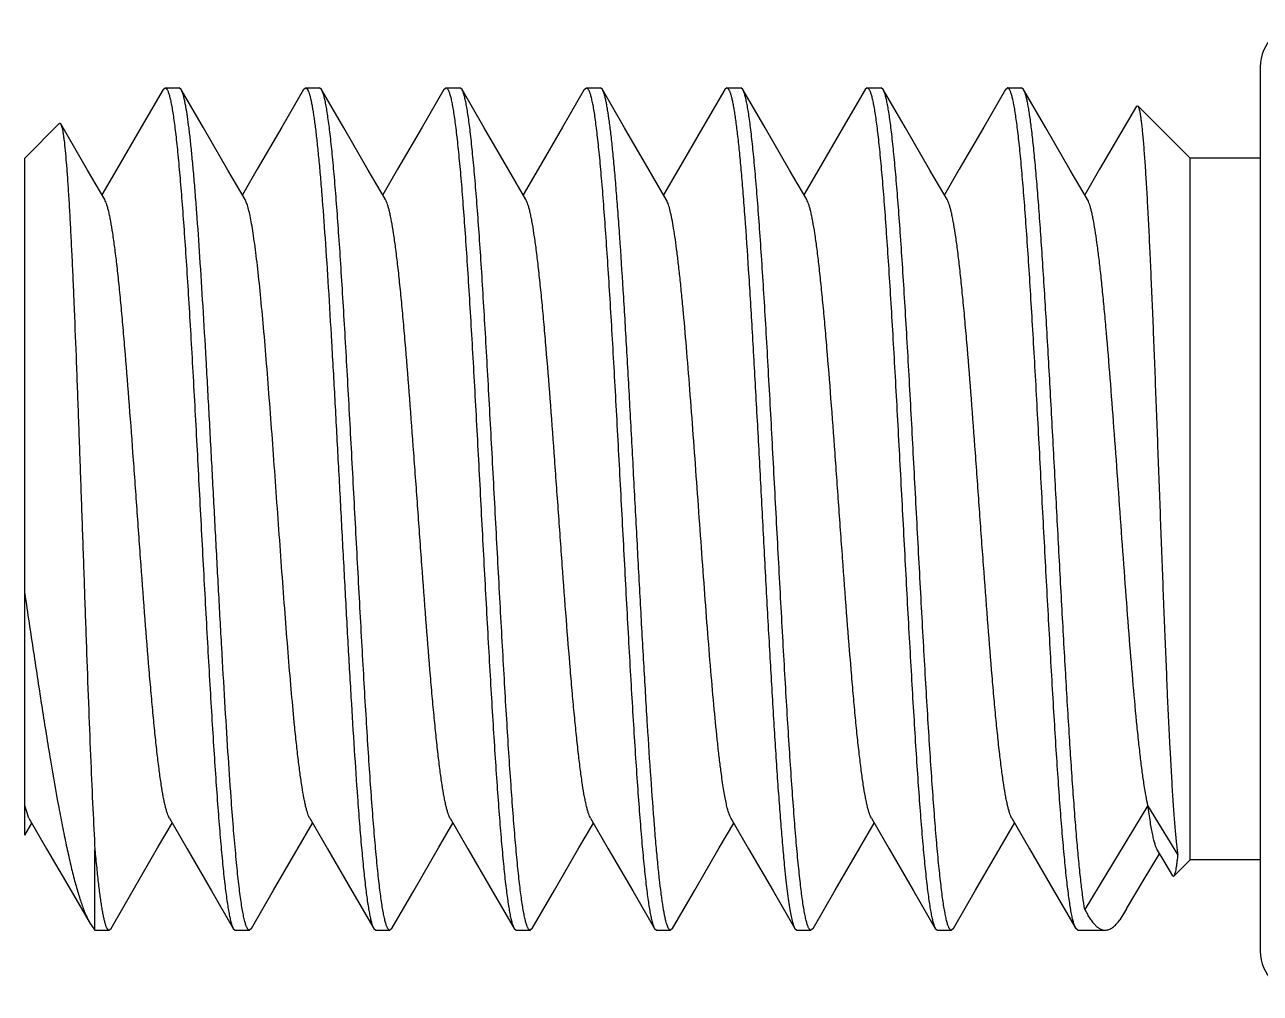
# Model space of a CAD drawing. Header units: millimetres. Extents: x 1409 to 26878, y 589 to 5187.
# Drawn here: x 1727.15 to 1735.95, y 1272.6 to 1279.5 of the extents above; entities that cross this region are included whole.
import ezdxf

# ---------------------------------------------------------------- set-up
doc = ezdxf.new("R2010")
doc.units = ezdxf.units.MM
doc.layers.add('02___PRT_ALL_AXES', color=7, linetype='Continuous')

msp = doc.modelspace()

# ---------------------------------------------------------------- linework, layer by layer
at = {"color": 7, "linetype": 'Continuous'}
for p, q in [((1735.9459, 1279.1998), (1735.9459, 1272.8998)), ((1728.1313, 1279.0372), (1728.1459, 1279.0498)), ((1728.1459, 1279.0498), (1728.2459, 1279.0498)), ((1728.2605, 1279.0372), (1728.2459, 1279.0498)), ((1729.1313, 1279.0372), (1729.1459, 1279.0498)), ((1729.1459, 1279.0498), (1729.2459, 1279.0498)), ((1729.2605, 1279.0372), (1729.2459, 1279.0498)), ((1730.1313, 1279.0372), (1730.1459, 1279.0498)), ((1730.1459, 1279.0498), (1730.2459, 1279.0498)), ((1730.2605, 1279.0372), (1730.2459, 1279.0498)), ((1731.1313, 1279.0372), (1731.1459, 1279.0498)), ((1731.1459, 1279.0498), (1731.2459, 1279.0498)), ((1731.2605, 1279.0372), (1731.2459, 1279.0498)), ((1732.1459, 1279.0498), (1732.1313, 1279.0372)), ((1732.1459, 1279.0498), (1732.2459, 1279.0498)), ((1732.2605, 1279.0372), (1732.2459, 1279.0498)), ((1733.1459, 1279.0498), (1733.1313, 1279.0372)), ((1733.1459, 1279.0498), (1733.2459, 1279.0498)), ((1733.2605, 1279.0372), (1733.2459, 1279.0498)), ((1734.1313, 1279.0372), (1734.1459, 1279.0498)), ((1734.1459, 1279.0498), (1734.2459, 1279.0498)), ((1734.2605, 1279.0372), (1734.2459, 1279.0498)), ((1735.0631, 1278.9196), (1735.0727, 1278.923)), ((1735.0727, 1278.923), (1735.4459, 1278.5498)), ((1727.1459, 1278.5498), (1727.3923, 1278.7962)), ((1727.1459, 1273.7264), (1727.1459, 1278.5497)), ((1735.4459, 1273.5498), (1735.4459, 1278.5498)), ((1727.1762, 1273.8462), (1727.1459, 1273.9379)), ((1735.1459, 1273.9379), (1734.6959, 1273.1966)), ((1735.358, 1273.5886), (1735.1459, 1273.9379)), ((1727.1459, 1273.7264), (1727.1959, 1273.8123)), ((1727.6459, 1273.0498), (1727.6459, 1273.6228)), ((1735.3287, 1273.4326), (1735.4459, 1273.5498)), ((1735.3287, 1273.4326), (1735.3197, 1273.4358)), ((1734.994, 1273.2022), (1734.9459, 1273.1241)), ((1727.611, 1273.0974), (1727.6459, 1273.0498)), ((1727.7459, 1273.0498), (1727.7605, 1273.0624)), ((1728.6313, 1273.0624), (1728.6459, 1273.0498)), ((1728.6459, 1273.0498), (1728.7459, 1273.0498)), ((1728.7605, 1273.0624), (1728.7459, 1273.0498)), ((1729.6313, 1273.0624), (1729.6459, 1273.0498)), ((1729.6459, 1273.0498), (1729.7459, 1273.0498)), ((1729.7605, 1273.0624), (1729.7459, 1273.0498)), ((1730.6313, 1273.0624), (1730.6459, 1273.0498)), ((1730.6459, 1273.0498), (1730.7459, 1273.0498)), ((1730.7605, 1273.0624), (1730.7459, 1273.0498)), ((1731.6313, 1273.0624), (1731.6459, 1273.0498)), ((1731.6459, 1273.0498), (1731.7459, 1273.0498)), ((1731.7605, 1273.0624), (1731.7459, 1273.0498)), ((1732.6313, 1273.0624), (1732.6459, 1273.0498)), ((1732.6459, 1273.0498), (1732.7459, 1273.0498)), ((1732.7605, 1273.0624), (1732.7459, 1273.0498)), ((1733.6313, 1273.0624), (1733.6459, 1273.0498)), ((1733.6459, 1273.0498), (1733.7459, 1273.0498)), ((1733.7605, 1273.0624), (1733.7459, 1273.0498)), ((1734.6459, 1273.0498), (1734.6313, 1273.0624))]:
    msp.add_line(p, q, dxfattribs=at)
for points in [[(1728.1313, 1279.0372), (1727.9761, 1278.7696), (1727.8019, 1278.4696), (1727.6959, 1278.2873)], [(1728.7156, 1278.2535), (1728.5928, 1278.4646), (1728.4186, 1278.7646), (1728.2605, 1279.0372)], [(1729.1313, 1279.0372), (1728.9761, 1278.7696), (1728.8019, 1278.4696), (1728.6959, 1278.2873)], [(1729.7156, 1278.2535), (1729.5928, 1278.4646), (1729.4186, 1278.7646), (1729.2605, 1279.0372)], [(1730.1313, 1279.0372), (1729.9761, 1278.7696), (1729.8019, 1278.4696), (1729.6959, 1278.2873)], [(1730.7156, 1278.2535), (1730.5928, 1278.4646), (1730.4186, 1278.7646), (1730.2605, 1279.0372)], [(1731.1313, 1279.0372), (1730.9761, 1278.7696), (1730.8019, 1278.4696), (1730.6959, 1278.2873)], [(1731.7156, 1278.2535), (1731.5928, 1278.4646), (1731.4186, 1278.7646), (1731.2605, 1279.0372)], [(1732.1313, 1279.0372), (1731.9761, 1278.7696), (1731.8019, 1278.4696), (1731.6959, 1278.2873)], [(1732.7156, 1278.2535), (1732.5928, 1278.4646), (1732.4186, 1278.7646), (1732.2605, 1279.0372)], [(1733.1313, 1279.0372), (1732.9761, 1278.7696), (1732.8019, 1278.4696), (1732.6959, 1278.2873)], [(1733.7156, 1278.2535), (1733.5928, 1278.4646), (1733.4186, 1278.7646), (1733.2605, 1279.0372)], [(1734.1313, 1279.0372), (1733.9761, 1278.7696), (1733.8019, 1278.4696), (1733.6959, 1278.2873)], [(1734.7156, 1278.2535), (1734.5928, 1278.4646), (1734.4186, 1278.7646), (1734.2605, 1279.0372)], [(1735.0631, 1278.9196), (1734.9761, 1278.7696), (1734.8019, 1278.4696), (1734.6959, 1278.2873)], [(1727.7156, 1278.2535), (1727.5928, 1278.4646), (1727.4024, 1278.7926)], [(1727.1762, 1273.8462), (1727.3019, 1273.63), (1727.4761, 1273.33), (1727.611, 1273.0974)], [(1727.7605, 1273.0624), (1727.9186, 1273.335), (1728.0928, 1273.6351), (1728.1959, 1273.8123)], [(1728.1762, 1273.8462), (1728.3019, 1273.63), (1728.4761, 1273.33), (1728.6313, 1273.0624)], [(1728.7605, 1273.0624), (1728.9186, 1273.335), (1729.0928, 1273.6351), (1729.1959, 1273.8123)], [(1729.1762, 1273.8462), (1729.3019, 1273.63), (1729.4761, 1273.33), (1729.6313, 1273.0624)], [(1729.7605, 1273.0624), (1729.9186, 1273.335), (1730.0928, 1273.6351), (1730.1959, 1273.8123)], [(1730.1762, 1273.8462), (1730.3019, 1273.63), (1730.4761, 1273.33), (1730.6313, 1273.0624)], [(1730.7605, 1273.0624), (1730.9186, 1273.335), (1731.0928, 1273.6351), (1731.1959, 1273.8123)], [(1731.1762, 1273.8462), (1731.3019, 1273.63), (1731.4761, 1273.33), (1731.6313, 1273.0624)], [(1731.7605, 1273.0624), (1731.9186, 1273.335), (1732.0928, 1273.6351), (1732.1959, 1273.8123)], [(1732.1762, 1273.8462), (1732.3019, 1273.63), (1732.4761, 1273.33), (1732.6313, 1273.0624)], [(1732.7605, 1273.0624), (1732.9186, 1273.335), (1733.0928, 1273.6351), (1733.1959, 1273.8123)], [(1733.1762, 1273.8462), (1733.3019, 1273.63), (1733.4761, 1273.33), (1733.6313, 1273.0624)], [(1733.7605, 1273.0624), (1733.9186, 1273.335), (1734.0928, 1273.6351), (1734.1959, 1273.8123)], [(1734.1762, 1273.8462), (1734.3019, 1273.63), (1734.4761, 1273.33), (1734.6313, 1273.0624)], [(1734.994, 1273.2022), (1735.1198, 1273.4118), (1735.2288, 1273.5925)], [(1735.2124, 1273.6206), (1735.2654, 1273.5294), (1735.3197, 1273.4358)]]:
    msp.add_lwpolyline(points, dxfattribs=at)
for centre, start, end in [((1736.2459, 1279.1998), 90, 180), ((1736.2459, 1272.8998), 180, 270)]:
    msp.add_arc(centre, 0.3, start, end, dxfattribs=at)
for points, knots in [([(1728.1459, 1279.0498), (1728.1472, 1279.0498), (1728.15, 1279.0491), (1728.1539, 1279.0463), (1728.1577, 1279.0419), (1728.1614, 1279.0358), (1728.1652, 1279.0281), (1728.1689, 1279.0187), (1728.1727, 1279.0077), (1728.178, 1278.9897), (1728.1845, 1278.963), (1728.192, 1278.9259), (1728.1995, 1278.8824), (1728.207, 1278.8324), (1728.2145, 1278.7761), (1728.2221, 1278.7136), (1728.2296, 1278.645), (1728.2401, 1278.5421), (1728.253, 1278.3995), (1728.268, 1278.2127), (1728.283, 1278.0063), (1728.2981, 1277.7821), (1728.3132, 1277.5422), (1728.3283, 1277.2887), (1728.3433, 1277.024), (1728.3637, 1276.6556), (1728.3887, 1276.1856), (1728.4185, 1275.6222), (1728.4437, 1275.1588), (1728.4641, 1274.801), (1728.4792, 1274.5481), (1728.4943, 1274.3087), (1728.5093, 1274.0852), (1728.5244, 1273.8795), (1728.5394, 1273.6934), (1728.5544, 1273.5288), (1728.5673, 1273.4057), (1728.5778, 1273.319), (1728.5854, 1273.2632), (1728.5929, 1273.2137), (1728.6004, 1273.1706), (1728.6078, 1273.1341), (1728.6153, 1273.1041), (1728.6218, 1273.0834), (1728.6272, 1273.0702), (1728.6299, 1273.0648), (1728.6313, 1273.0624)], [0, 0, 0, 0, 0.000645, 0.001404, 0.002351, 0.003524, 0.004942, 0.006617, 0.008553, 0.010755, 0.015963, 0.022244, 0.029591, 0.037991, 0.047433, 0.057897, 0.069357, 0.081791, 0.109473, 0.140693, 0.175175, 0.212608, 0.252656, 0.294956, 0.339126, 0.384767, 0.478801, 0.573661, 0.66592, 0.710026, 0.752247, 0.792201, 0.829527, 0.863891, 0.894981, 0.922522, 0.946268, 0.956654, 0.966017, 0.974338, 0.981603, 0.987803, 0.992929, 0.996986, 0.99862, 1, 1, 1, 1]), ([(1728.6159, 1273.9962), (1728.608, 1274.1042), (1728.5926, 1274.3315), (1728.5707, 1274.6871), (1728.5487, 1275.0691), (1728.5267, 1275.4702), (1728.5047, 1275.8826), (1728.4828, 1276.2982), (1728.4608, 1276.709), (1728.4388, 1277.107), (1728.4168, 1277.4844), (1728.3949, 1277.834), (1728.3761, 1278.1046), (1728.3609, 1278.3021), (1728.3498, 1278.4343), (1728.3388, 1278.5549), (1728.3278, 1278.6633), (1728.3168, 1278.759), (1728.3059, 1278.8415), (1728.2964, 1278.9018), (1728.2886, 1278.9431), (1728.2831, 1278.9689), (1728.2776, 1278.9911), (1728.2721, 1279.0098), (1728.2667, 1279.0249), (1728.2626, 1279.0336), (1728.2605, 1279.0372)], [0, 0, 0, 0, 0.064249, 0.135152, 0.211304, 0.291252, 0.373439, 0.456272, 0.538145, 0.61747, 0.692711, 0.762409, 0.825216, 0.853653, 0.879923, 0.903904, 0.925482, 0.944553, 0.961035, 0.974852, 0.980746, 0.985957, 0.990484, 0.994327, 0.997493, 1, 1, 1, 1]), ([(1729.1459, 1279.0498), (1729.1469, 1279.0498), (1729.1489, 1279.0494), (1729.1519, 1279.0478), (1729.1548, 1279.0453), (1729.1577, 1279.0417), (1729.1606, 1279.0372), (1729.1647, 1279.0294), (1729.1696, 1279.0171), (1729.1753, 1278.9993), (1729.181, 1278.9777), (1729.1868, 1278.9522), (1729.1925, 1278.9228), (1729.1982, 1278.8897), (1729.204, 1278.8529), (1729.2097, 1278.8123), (1729.2177, 1278.751), (1729.2276, 1278.6656), (1729.239, 1278.5529), (1729.2505, 1278.4269), (1729.2665, 1278.2346), (1729.286, 1277.9667), (1729.3088, 1277.6163), (1729.3316, 1277.2329), (1729.3545, 1276.8246), (1729.3773, 1276.4), (1729.4002, 1275.9679), (1729.4231, 1275.5376), (1729.446, 1275.1181), (1729.4688, 1274.7182), (1729.4916, 1274.3464), (1729.5077, 1274.1089), (1729.5159, 1273.9962)], [0, 0, 0, 0, 0.000577, 0.001217, 0.001966, 0.002855, 0.0039, 0.005112, 0.008061, 0.011734, 0.016143, 0.021292, 0.027178, 0.033797, 0.041145, 0.049215, 0.057996, 0.077648, 0.100008, 0.124961, 0.152377, 0.214025, 0.283666, 0.359841, 0.440952, 0.525298, 0.611105, 0.69657, 0.779899, 0.859333, 0.933227, 1, 1, 1, 1]), ([(1729.7459, 1273.0498), (1729.7446, 1273.0498), (1729.7418, 1273.0505), (1729.7379, 1273.0533), (1729.7341, 1273.0578), (1729.7304, 1273.0638), (1729.7266, 1273.0715), (1729.7229, 1273.0809), (1729.7191, 1273.0919), (1729.7138, 1273.1099), (1729.7073, 1273.1366), (1729.6998, 1273.1737), (1729.6923, 1273.2173), (1729.6848, 1273.2673), (1729.6773, 1273.3236), (1729.6697, 1273.3861), (1729.6622, 1273.4546), (1729.6517, 1273.5576), (1729.6388, 1273.7001), (1729.6238, 1273.887), (1729.6088, 1274.0934), (1729.5937, 1274.3176), (1729.5786, 1274.5575), (1729.5635, 1274.8109), (1729.5485, 1275.0756), (1729.5281, 1275.444), (1729.5031, 1275.914), (1729.4733, 1276.4774), (1729.4481, 1276.9408), (1729.4277, 1277.2986), (1729.4126, 1277.5516), (1729.3975, 1277.7909), (1729.3825, 1278.0145), (1729.3674, 1278.2202), (1729.3524, 1278.4062), (1729.3374, 1278.5708), (1729.3245, 1278.6939), (1729.314, 1278.7806), (1729.3064, 1278.8364), (1729.2989, 1278.8859), (1729.2914, 1278.929), (1729.284, 1278.9656), (1729.2765, 1278.9955), (1729.27, 1279.0163), (1729.2646, 1279.0294), (1729.2619, 1279.0348), (1729.2605, 1279.0372)], [0, 0, 0, 0, 0.000645, 0.001404, 0.002351, 0.003524, 0.004942, 0.006617, 0.008553, 0.010755, 0.015963, 0.022244, 0.029591, 0.037991, 0.047433, 0.057897, 0.069357, 0.081791, 0.109473, 0.140693, 0.175175, 0.212608, 0.252656, 0.294956, 0.339126, 0.384767, 0.478801, 0.573661, 0.66592, 0.710026, 0.752246, 0.792201, 0.829527, 0.863891, 0.894981, 0.922522, 0.946268, 0.956654, 0.966017, 0.974338, 0.981603, 0.987803, 0.992929, 0.996986, 0.99862, 1, 1, 1, 1]), ([(1730.1459, 1279.0498), (1730.1472, 1279.0498), (1730.15, 1279.0491), (1730.1539, 1279.0463), (1730.1577, 1279.0419), (1730.1614, 1279.0358), (1730.1652, 1279.0281), (1730.1689, 1279.0187), (1730.1727, 1279.0077), (1730.178, 1278.9897), (1730.1845, 1278.963), (1730.192, 1278.9259), (1730.1995, 1278.8824), (1730.207, 1278.8324), (1730.2145, 1278.7761), (1730.2221, 1278.7136), (1730.2296, 1278.645), (1730.2401, 1278.5421), (1730.253, 1278.3995), (1730.268, 1278.2127), (1730.283, 1278.0063), (1730.2981, 1277.7821), (1730.3132, 1277.5422), (1730.3283, 1277.2887), (1730.3433, 1277.024), (1730.3637, 1276.6556), (1730.3887, 1276.1856), (1730.4185, 1275.6222), (1730.4437, 1275.1588), (1730.4641, 1274.801), (1730.4792, 1274.5481), (1730.4943, 1274.3087), (1730.5093, 1274.0852), (1730.5244, 1273.8795), (1730.5394, 1273.6934), (1730.5544, 1273.5288), (1730.5673, 1273.4057), (1730.5778, 1273.319), (1730.5854, 1273.2632), (1730.5929, 1273.2137), (1730.6004, 1273.1706), (1730.6078, 1273.1341), (1730.6153, 1273.1041), (1730.6218, 1273.0834), (1730.6272, 1273.0702), (1730.6299, 1273.0648), (1730.6313, 1273.0624)], [0, 0, 0, 0, 0.000645, 0.001404, 0.002351, 0.003524, 0.004942, 0.006617, 0.008553, 0.010755, 0.015963, 0.022244, 0.029591, 0.037991, 0.047433, 0.057897, 0.069357, 0.081791, 0.109473, 0.140693, 0.175175, 0.212608, 0.252656, 0.294956, 0.339126, 0.384767, 0.478801, 0.573661, 0.66592, 0.710026, 0.752247, 0.792201, 0.829527, 0.863891, 0.894981, 0.922522, 0.946268, 0.956654, 0.966017, 0.974338, 0.981603, 0.987803, 0.992929, 0.996986, 0.99862, 1, 1, 1, 1]), ([(1730.7459, 1273.0498), (1730.7446, 1273.0498), (1730.7418, 1273.0505), (1730.7379, 1273.0533), (1730.7341, 1273.0578), (1730.7304, 1273.0638), (1730.7266, 1273.0715), (1730.7229, 1273.0809), (1730.7191, 1273.0919), (1730.7138, 1273.1099), (1730.7073, 1273.1366), (1730.6998, 1273.1737), (1730.6923, 1273.2173), (1730.6848, 1273.2673), (1730.6773, 1273.3236), (1730.6697, 1273.3861), (1730.6622, 1273.4546), (1730.6517, 1273.5576), (1730.6388, 1273.7001), (1730.6238, 1273.887), (1730.6088, 1274.0934), (1730.5937, 1274.3176), (1730.5786, 1274.5575), (1730.5635, 1274.8109), (1730.5485, 1275.0756), (1730.5281, 1275.444), (1730.5031, 1275.914), (1730.4733, 1276.4774), (1730.4481, 1276.9408), (1730.4277, 1277.2986), (1730.4126, 1277.5516), (1730.3975, 1277.7909), (1730.3825, 1278.0145), (1730.3674, 1278.2202), (1730.3524, 1278.4062), (1730.3374, 1278.5708), (1730.3245, 1278.6939), (1730.314, 1278.7806), (1730.3064, 1278.8364), (1730.2989, 1278.8859), (1730.2914, 1278.929), (1730.284, 1278.9656), (1730.2765, 1278.9955), (1730.27, 1279.0163), (1730.2646, 1279.0294), (1730.2619, 1279.0348), (1730.2605, 1279.0372)], [0, 0, 0, 0, 0.000645, 0.001404, 0.002351, 0.003524, 0.004942, 0.006617, 0.008553, 0.010755, 0.015963, 0.022244, 0.029591, 0.037991, 0.047433, 0.057897, 0.069357, 0.081791, 0.109473, 0.140693, 0.175175, 0.212608, 0.252656, 0.294956, 0.339126, 0.384767, 0.478801, 0.573661, 0.66592, 0.710026, 0.752246, 0.792201, 0.829527, 0.863891, 0.894981, 0.922522, 0.946268, 0.956654, 0.966017, 0.974338, 0.981603, 0.987803, 0.992929, 0.996986, 0.99862, 1, 1, 1, 1]), ([(1731.1459, 1279.0498), (1731.1472, 1279.0498), (1731.15, 1279.0491), (1731.1539, 1279.0463), (1731.1577, 1279.0419), (1731.1614, 1279.0358), (1731.1652, 1279.0281), (1731.1689, 1279.0187), (1731.1727, 1279.0077), (1731.178, 1278.9897), (1731.1845, 1278.963), (1731.192, 1278.9259), (1731.1995, 1278.8824), (1731.207, 1278.8324), (1731.2145, 1278.7761), (1731.2221, 1278.7136), (1731.2296, 1278.645), (1731.2401, 1278.5421), (1731.253, 1278.3995), (1731.268, 1278.2127), (1731.283, 1278.0063), (1731.2981, 1277.7821), (1731.3132, 1277.5422), (1731.3283, 1277.2887), (1731.3433, 1277.024), (1731.3637, 1276.6556), (1731.3887, 1276.1856), (1731.4185, 1275.6222), (1731.4437, 1275.1588), (1731.4641, 1274.801), (1731.4792, 1274.5481), (1731.4943, 1274.3087), (1731.5093, 1274.0852), (1731.5244, 1273.8795), (1731.5394, 1273.6934), (1731.5544, 1273.5288), (1731.5673, 1273.4057), (1731.5778, 1273.319), (1731.5854, 1273.2632), (1731.5929, 1273.2137), (1731.6004, 1273.1706), (1731.6078, 1273.1341), (1731.6153, 1273.1041), (1731.6218, 1273.0834), (1731.6272, 1273.0702), (1731.6299, 1273.0648), (1731.6313, 1273.0624)], [0, 0, 0, 0, 0.000645, 0.001404, 0.002351, 0.003524, 0.004942, 0.006617, 0.008553, 0.010755, 0.015963, 0.022244, 0.029591, 0.037991, 0.047433, 0.057897, 0.069357, 0.081791, 0.109473, 0.140693, 0.175175, 0.212608, 0.252656, 0.294956, 0.339126, 0.384767, 0.478801, 0.573661, 0.66592, 0.710026, 0.752247, 0.792201, 0.829527, 0.863891, 0.894981, 0.922522, 0.946268, 0.956654, 0.966017, 0.974338, 0.981603, 0.987803, 0.992929, 0.996986, 0.99862, 1, 1, 1, 1]), ([(1731.6559, 1273.5168), (1731.6515, 1273.5609), (1731.6429, 1273.6539), (1731.6258, 1273.858), (1731.6049, 1274.1445), (1731.5806, 1274.5211), (1731.5563, 1274.9343), (1731.5319, 1275.3745), (1731.5075, 1275.8308), (1731.4831, 1276.2925), (1731.4587, 1276.7483), (1731.4343, 1277.1873), (1731.4099, 1277.5989), (1731.3891, 1277.9203), (1731.3722, 1278.1563), (1731.3599, 1278.3149), (1731.3476, 1278.46), (1731.3354, 1278.5905), (1731.3232, 1278.7058), (1731.311, 1278.805), (1731.3004, 1278.8774), (1731.2918, 1278.9268), (1731.2857, 1278.9574), (1731.2796, 1278.9837), (1731.2735, 1279.0056), (1731.2674, 1279.0231), (1731.2629, 1279.0331), (1731.2605, 1279.0372)], [0, 0, 0, 0, 0.023982, 0.050584, 0.110938, 0.179607, 0.254962, 0.335193, 0.418378, 0.502521, 0.585603, 0.665629, 0.740682, 0.808964, 0.840049, 0.868844, 0.895176, 0.918895, 0.939855, 0.957942, 0.973052, 0.979466, 0.985112, 0.989986, 0.994085, 0.997416, 1, 1, 1, 1]), ([(1732.1459, 1279.0498), (1732.147, 1279.0498), (1732.1493, 1279.0493), (1732.1526, 1279.0474), (1732.1558, 1279.0442), (1732.159, 1279.0399), (1732.1622, 1279.0344), (1732.1653, 1279.0277), (1732.1685, 1279.0198), (1732.173, 1279.0069), (1732.1785, 1278.9878), (1732.1848, 1278.9613), (1732.1912, 1278.93), (1732.1975, 1278.8941), (1732.2039, 1278.8536), (1732.2103, 1278.8086), (1732.2166, 1278.7591), (1732.2255, 1278.6844), (1732.2364, 1278.5805), (1732.2491, 1278.4437), (1732.2618, 1278.2914), (1732.2794, 1278.0604), (1732.301, 1277.7409), (1732.3262, 1277.3268), (1732.3515, 1276.8796), (1732.3768, 1276.411), (1732.4021, 1275.933), (1732.4274, 1275.4581), (1732.4526, 1274.9985), (1732.4779, 1274.5661), (1732.4994, 1274.2279), (1732.517, 1273.9793), (1732.5297, 1273.8121), (1732.5424, 1273.6594), (1732.5514, 1273.5626), (1732.5559, 1273.5168)], [0, 0, 0, 0, 0.000586, 0.001249, 0.002043, 0.003001, 0.00414, 0.005471, 0.007, 0.008732, 0.012811, 0.017719, 0.023455, 0.030016, 0.037393, 0.045581, 0.054566, 0.064335, 0.086162, 0.110932, 0.138485, 0.168649, 0.236015, 0.311302, 0.392572, 0.477732, 0.564585, 0.65089, 0.734421, 0.813027, 0.884679, 0.917313, 0.947544, 0.975172, 1, 1, 1, 1]), ([(1732.7459, 1273.0498), (1732.7446, 1273.0498), (1732.7418, 1273.0505), (1732.7379, 1273.0533), (1732.7341, 1273.0578), (1732.7304, 1273.0638), (1732.7266, 1273.0715), (1732.7229, 1273.0809), (1732.7191, 1273.0919), (1732.7138, 1273.1099), (1732.7073, 1273.1366), (1732.6998, 1273.1737), (1732.6923, 1273.2173), (1732.6848, 1273.2673), (1732.6773, 1273.3236), (1732.6697, 1273.3861), (1732.6622, 1273.4546), (1732.6517, 1273.5576), (1732.6388, 1273.7001), (1732.6238, 1273.887), (1732.6088, 1274.0934), (1732.5937, 1274.3176), (1732.5786, 1274.5575), (1732.5635, 1274.8109), (1732.5485, 1275.0756), (1732.5281, 1275.444), (1732.5031, 1275.914), (1732.4733, 1276.4774), (1732.4481, 1276.9408), (1732.4277, 1277.2986), (1732.4126, 1277.5516), (1732.3975, 1277.7909), (1732.3825, 1278.0145), (1732.3674, 1278.2202), (1732.3524, 1278.4062), (1732.3374, 1278.5708), (1732.3245, 1278.6939), (1732.314, 1278.7806), (1732.3064, 1278.8364), (1732.2989, 1278.8859), (1732.2914, 1278.929), (1732.284, 1278.9656), (1732.2765, 1278.9955), (1732.27, 1279.0163), (1732.2646, 1279.0294), (1732.2619, 1279.0348), (1732.2605, 1279.0372)], [0, 0, 0, 0, 0.000645, 0.001404, 0.002351, 0.003524, 0.004942, 0.006617, 0.008553, 0.010755, 0.015963, 0.022244, 0.029591, 0.037991, 0.047433, 0.057897, 0.069357, 0.081791, 0.109473, 0.140693, 0.175175, 0.212608, 0.252656, 0.294956, 0.339126, 0.384767, 0.478801, 0.573661, 0.66592, 0.710026, 0.752246, 0.792201, 0.829527, 0.863891, 0.894981, 0.922522, 0.946268, 0.956654, 0.966017, 0.974338, 0.981603, 0.987803, 0.992929, 0.996986, 0.99862, 1, 1, 1, 1]), ([(1733.1459, 1279.0498), (1733.1472, 1279.0498), (1733.15, 1279.0491), (1733.1539, 1279.0463), (1733.1577, 1279.0419), (1733.1614, 1279.0358), (1733.1652, 1279.0281), (1733.1689, 1279.0187), (1733.1727, 1279.0077), (1733.178, 1278.9897), (1733.1845, 1278.963), (1733.192, 1278.9259), (1733.1995, 1278.8824), (1733.207, 1278.8324), (1733.2145, 1278.7761), (1733.2221, 1278.7136), (1733.2296, 1278.645), (1733.2401, 1278.5421), (1733.253, 1278.3995), (1733.268, 1278.2127), (1733.283, 1278.0063), (1733.2981, 1277.7821), (1733.3132, 1277.5422), (1733.3283, 1277.2887), (1733.3433, 1277.024), (1733.3637, 1276.6556), (1733.3887, 1276.1856), (1733.4185, 1275.6222), (1733.4437, 1275.1588), (1733.4641, 1274.801), (1733.4792, 1274.5481), (1733.4943, 1274.3087), (1733.5093, 1274.0852), (1733.5244, 1273.8795), (1733.5394, 1273.6934), (1733.5544, 1273.5288), (1733.5673, 1273.4057), (1733.5778, 1273.319), (1733.5854, 1273.2632), (1733.5929, 1273.2137), (1733.6004, 1273.1706), (1733.6078, 1273.1341), (1733.6153, 1273.1041), (1733.6218, 1273.0834), (1733.6272, 1273.0702), (1733.6299, 1273.0648), (1733.6313, 1273.0624)], [0, 0, 0, 0, 0.000645, 0.001404, 0.002351, 0.003524, 0.004942, 0.006617, 0.008553, 0.010755, 0.015963, 0.022244, 0.029591, 0.037991, 0.047433, 0.057897, 0.069357, 0.081791, 0.109473, 0.140693, 0.175175, 0.212608, 0.252656, 0.294956, 0.339126, 0.384767, 0.478801, 0.573661, 0.66592, 0.710026, 0.752247, 0.792201, 0.829527, 0.863891, 0.894981, 0.922522, 0.946268, 0.956654, 0.966017, 0.974338, 0.981603, 0.987803, 0.992929, 0.996986, 0.99862, 1, 1, 1, 1]), ([(1733.7459, 1273.0498), (1733.7446, 1273.0498), (1733.7418, 1273.0505), (1733.7379, 1273.0533), (1733.7341, 1273.0578), (1733.7304, 1273.0638), (1733.7266, 1273.0715), (1733.7229, 1273.0809), (1733.7191, 1273.0919), (1733.7138, 1273.1099), (1733.7073, 1273.1366), (1733.6998, 1273.1737), (1733.6923, 1273.2173), (1733.6848, 1273.2673), (1733.6773, 1273.3236), (1733.6697, 1273.3861), (1733.6622, 1273.4546), (1733.6517, 1273.5576), (1733.6388, 1273.7001), (1733.6238, 1273.887), (1733.6088, 1274.0934), (1733.5937, 1274.3176), (1733.5786, 1274.5575), (1733.5635, 1274.8109), (1733.5485, 1275.0756), (1733.5281, 1275.444), (1733.5031, 1275.914), (1733.4733, 1276.4774), (1733.4481, 1276.9408), (1733.4277, 1277.2986), (1733.4126, 1277.5516), (1733.3975, 1277.7909), (1733.3825, 1278.0145), (1733.3674, 1278.2202), (1733.3524, 1278.4062), (1733.3374, 1278.5708), (1733.3245, 1278.6939), (1733.314, 1278.7806), (1733.3064, 1278.8364), (1733.2989, 1278.8859), (1733.2914, 1278.929), (1733.284, 1278.9656), (1733.2765, 1278.9955), (1733.27, 1279.0163), (1733.2646, 1279.0294), (1733.2619, 1279.0348), (1733.2605, 1279.0372)], [0, 0, 0, 0, 0.000645, 0.001404, 0.002351, 0.003524, 0.004942, 0.006617, 0.008553, 0.010755, 0.015963, 0.022244, 0.029591, 0.037991, 0.047433, 0.057897, 0.069357, 0.081791, 0.109473, 0.140693, 0.175175, 0.212608, 0.252656, 0.294956, 0.339126, 0.384767, 0.478801, 0.573661, 0.66592, 0.710026, 0.752246, 0.792201, 0.829527, 0.863891, 0.894981, 0.922522, 0.946268, 0.956654, 0.966017, 0.974338, 0.981603, 0.987803, 0.992929, 0.996986, 0.99862, 1, 1, 1, 1]), ([(1734.6259, 1273.0734), (1734.623, 1273.0803), (1734.6175, 1273.0964), (1734.6102, 1273.124), (1734.6028, 1273.1581), (1734.5954, 1273.1986), (1734.588, 1273.2454), (1734.5775, 1273.3201), (1734.5647, 1273.4284), (1734.5499, 1273.5757), (1734.5351, 1273.7449), (1734.5202, 1273.9345), (1734.5053, 1274.143), (1734.4904, 1274.3683), (1734.4701, 1274.6967), (1734.445, 1275.1335), (1734.4156, 1275.678), (1734.3861, 1276.2358), (1734.3613, 1276.6999), (1734.3412, 1277.0629), (1734.3262, 1277.3233), (1734.3113, 1277.5723), (1734.2964, 1277.8079), (1734.2815, 1278.0278), (1734.2666, 1278.2302), (1734.2518, 1278.4133), (1734.239, 1278.5529), (1734.2287, 1278.6538), (1734.2212, 1278.7209), (1734.2138, 1278.782), (1734.2063, 1278.8371), (1734.1989, 1278.886), (1734.1915, 1278.9287), (1734.1841, 1278.9649), (1734.1777, 1278.991), (1734.1724, 1279.0086), (1734.1687, 1279.0194), (1734.165, 1279.0286), (1734.1612, 1279.0361), (1734.1575, 1279.042), (1734.1538, 1279.0464), (1734.15, 1279.0491), (1734.1472, 1279.0498), (1734.1459, 1279.0498)], [0, 0, 0, 0, 0.003712, 0.008468, 0.014272, 0.021125, 0.029018, 0.037937, 0.058778, 0.083481, 0.111833, 0.14359, 0.178471, 0.216171, 0.256359, 0.342754, 0.434608, 0.528677, 0.621637, 0.666672, 0.710207, 0.751859, 0.791258, 0.828059, 0.861935, 0.892591, 0.919757, 0.931956, 0.943199, 0.953462, 0.962721, 0.970959, 0.978163, 0.984322, 0.98943, 0.99159, 0.99349, 0.995133, 0.996526, 0.997679, 0.998611, 0.999361, 1, 1, 1, 1]), ([(1734.6959, 1273.1966), (1734.6908, 1273.2264), (1734.681, 1273.2928), (1734.6676, 1273.4023), (1734.6542, 1273.5312), (1734.6407, 1273.6785), (1734.6272, 1273.843), (1734.6085, 1274.0935), (1734.5856, 1274.4398), (1734.5589, 1274.8882), (1734.5321, 1275.3704), (1734.5053, 1275.8724), (1734.4785, 1276.3796), (1734.4516, 1276.8772), (1734.4249, 1277.3507), (1734.402, 1277.7238), (1734.3834, 1277.9999), (1734.3699, 1278.1866), (1734.3564, 1278.3578), (1734.343, 1278.512), (1734.3295, 1278.6483), (1734.3161, 1278.7657), (1734.3045, 1278.8511), (1734.295, 1278.9093), (1734.2882, 1278.9453), (1734.2815, 1278.9759), (1734.2748, 1279.0013), (1734.269, 1279.019), (1734.2641, 1279.0303), (1734.2617, 1279.0351), (1734.2605, 1279.0372)], [0, 0, 0, 0, 0.015453, 0.034329, 0.056491, 0.081777, 0.110016, 0.141004, 0.210312, 0.287692, 0.370899, 0.457515, 0.54502, 0.630871, 0.712571, 0.787747, 0.822196, 0.854216, 0.883573, 0.910058, 0.93348, 0.953674, 0.970503, 0.97762, 0.98386, 0.989216, 0.993685, 0.997271, 0.998741, 1, 1, 1, 1]), ([(1735.0727, 1278.923), (1735.0735, 1278.9222), (1735.0751, 1278.92), (1735.0772, 1278.9159), (1735.0793, 1278.9106), (1735.0823, 1278.9011), (1735.0859, 1278.8859), (1735.0901, 1278.864), (1735.0943, 1278.8371), (1735.0985, 1278.8052), (1735.1028, 1278.7684), (1735.107, 1278.7268), (1735.1113, 1278.6804), (1735.1172, 1278.6092), (1735.1246, 1278.5089), (1735.1331, 1278.3755), (1735.1417, 1278.2255), (1735.1504, 1278.0597), (1735.159, 1277.8796), (1735.1677, 1277.6863), (1735.1765, 1277.4812), (1735.1852, 1277.266), (1735.1971, 1276.9633), (1735.2119, 1276.5722), (1735.2294, 1276.0961), (1735.2471, 1275.6219), (1735.2649, 1275.1646), (1735.2828, 1274.7392), (1735.2982, 1274.4111), (1735.3109, 1274.1751), (1735.3201, 1274.0216), (1735.3292, 1273.8857), (1735.3384, 1273.7688), (1735.3464, 1273.6836), (1735.353, 1273.6258), (1735.3563, 1273.6004), (1735.358, 1273.5886)], [0, 0, 0, 0, 0.000649, 0.0015, 0.002566, 0.003855, 0.007114, 0.011291, 0.016391, 0.02241, 0.029341, 0.037171, 0.045892, 0.055491, 0.077257, 0.102319, 0.130509, 0.161626, 0.195451, 0.231739, 0.270225, 0.310629, 0.352643, 0.440228, 0.530293, 0.620027, 0.706573, 0.787121, 0.859, 0.890915, 0.919771, 0.945316, 0.967333, 0.985618, 0.993307, 1, 1, 1, 1]), ([(1727.3923, 1278.7962), (1727.3927, 1278.7966), (1727.3935, 1278.7973), (1727.3948, 1278.7979), (1727.3961, 1278.7981), (1727.3974, 1278.7979), (1727.3987, 1278.7972), (1727.4005, 1278.7955), (1727.4017, 1278.7938), (1727.4024, 1278.7926)], [0, 0, 0, 0, 0.126281, 0.234428, 0.332529, 0.431198, 0.540894, 0.66942, 1, 1, 1, 1]), ([(1727.4024, 1278.7926), (1727.4031, 1278.7913), (1727.4045, 1278.7884), (1727.4074, 1278.781), (1727.4108, 1278.7691), (1727.4147, 1278.7516), (1727.4185, 1278.7299), (1727.4224, 1278.7041), (1727.428, 1278.6616), (1727.4347, 1278.5984), (1727.4424, 1278.5109), (1727.4501, 1278.4082), (1727.4579, 1278.2911), (1727.4656, 1278.1603), (1727.4733, 1278.0165), (1727.481, 1277.8607), (1727.4887, 1277.6938), (1727.4991, 1277.4521), (1727.512, 1277.1301), (1727.527, 1276.7255), (1727.542, 1276.3032), (1727.5569, 1275.8729), (1727.5718, 1275.4442), (1727.5866, 1275.0266), (1727.6012, 1274.6292), (1727.6158, 1274.2605), (1727.6303, 1273.9282), (1727.6406, 1273.7197), (1727.6459, 1273.6228)], [0, 0, 0, 0, 0.000856, 0.001899, 0.004568, 0.008025, 0.012275, 0.017317, 0.023147, 0.037125, 0.054127, 0.074051, 0.096765, 0.122133, 0.149998, 0.180186, 0.212518, 0.246797, 0.320373, 0.399187, 0.481419, 0.565198, 0.648649, 0.729936, 0.807291, 0.879054, 0.943753, 1, 1, 1, 1]), ([(1728.1762, 1273.8462), (1728.1735, 1273.8509), (1728.1683, 1273.8619), (1728.1612, 1273.8811), (1728.1541, 1273.9047), (1728.147, 1273.9327), (1728.1398, 1273.9649), (1728.1298, 1274.0163), (1728.1175, 1274.0909), (1728.1033, 1274.1922), (1728.0891, 1274.3088), (1728.0748, 1274.4396), (1728.0605, 1274.5835), (1728.0462, 1274.7394), (1728.0266, 1274.9675), (1728.0025, 1275.2723), (1727.9742, 1275.6546), (1727.9459, 1276.0498), (1727.9176, 1276.445), (1727.8893, 1276.8274), (1727.8652, 1277.1322), (1727.8456, 1277.3602), (1727.8313, 1277.5161), (1727.817, 1277.6601), (1727.8027, 1277.7908), (1727.7885, 1277.9074), (1727.7743, 1278.0088), (1727.762, 1278.0833), (1727.752, 1278.1347), (1727.7448, 1278.167), (1727.7377, 1278.1949), (1727.7306, 1278.2185), (1727.7235, 1278.2377), (1727.7183, 1278.2488), (1727.7156, 1278.2535)], [0, 0, 0, 0, 0.003671, 0.008268, 0.013814, 0.020313, 0.02776, 0.036147, 0.05569, 0.078813, 0.105332, 0.13505, 0.167724, 0.203094, 0.240877, 0.322432, 0.40975, 0.499999, 0.590249, 0.677567, 0.759122, 0.796905, 0.832274, 0.86495, 0.894666, 0.921187, 0.944309, 0.963851, 0.972239, 0.979688, 0.986186, 0.99173, 0.996327, 1, 1, 1, 1]), ([(1729.0659, 1274.5297), (1729.0582, 1274.6084), (1729.043, 1274.7741), (1729.0213, 1275.0331), (1728.9997, 1275.3113), (1728.978, 1275.6035), (1728.9563, 1275.9041), (1728.9346, 1276.2074), (1728.9129, 1276.5078), (1728.8913, 1276.7995), (1728.8696, 1277.0771), (1728.848, 1277.3353), (1728.8264, 1277.5691), (1728.8079, 1277.7467), (1728.7927, 1277.8734), (1728.7819, 1277.9558), (1728.771, 1278.0291), (1728.7602, 1278.0932), (1728.7494, 1278.1476), (1728.74, 1278.1867), (1728.7323, 1278.2128), (1728.7269, 1278.2287), (1728.7215, 1278.2421), (1728.7176, 1278.25), (1728.7156, 1278.2535)], [0, 0, 0, 0, 0.063378, 0.133262, 0.208257, 0.286995, 0.367999, 0.449739, 0.53068, 0.609303, 0.684126, 0.753751, 0.816873, 0.872313, 0.896831, 0.919058, 0.938894, 0.956262, 0.971086, 0.983316, 0.988455, 0.992943, 0.996787, 1, 1, 1, 1]), ([(1730.1762, 1273.8462), (1730.1735, 1273.8509), (1730.1683, 1273.862), (1730.1612, 1273.8811), (1730.1541, 1273.9047), (1730.147, 1273.9327), (1730.1398, 1273.9649), (1730.1298, 1274.0163), (1730.1175, 1274.0909), (1730.1033, 1274.1922), (1730.0891, 1274.3088), (1730.0748, 1274.4396), (1730.0605, 1274.5835), (1730.0462, 1274.7394), (1730.0266, 1274.9675), (1730.0025, 1275.2723), (1729.9742, 1275.6546), (1729.9459, 1276.0498), (1729.9176, 1276.445), (1729.8893, 1276.8274), (1729.8652, 1277.1322), (1729.8456, 1277.3602), (1729.8313, 1277.5161), (1729.817, 1277.6601), (1729.8027, 1277.7908), (1729.7885, 1277.9074), (1729.7743, 1278.0088), (1729.762, 1278.0833), (1729.752, 1278.1347), (1729.7448, 1278.1669), (1729.7377, 1278.1949), (1729.7306, 1278.2185), (1729.7235, 1278.2377), (1729.7183, 1278.2488), (1729.7156, 1278.2535)], [0, 0, 0, 0, 0.003673, 0.008272, 0.013815, 0.020312, 0.027761, 0.036149, 0.055692, 0.078813, 0.105335, 0.13505, 0.167726, 0.203095, 0.240878, 0.322433, 0.409751, 0.500001, 0.590249, 0.677568, 0.759123, 0.796905, 0.832277, 0.864949, 0.894668, 0.921187, 0.944309, 0.963854, 0.97224, 0.979686, 0.986185, 0.991732, 0.996329, 1, 1, 1, 1]), ([(1731.1762, 1273.8462), (1731.1735, 1273.8509), (1731.1683, 1273.8619), (1731.1612, 1273.8811), (1731.1541, 1273.9047), (1731.147, 1273.9327), (1731.1398, 1273.9649), (1731.1298, 1274.0163), (1731.1175, 1274.0909), (1731.1033, 1274.1922), (1731.0891, 1274.3088), (1731.0748, 1274.4396), (1731.0605, 1274.5835), (1731.0462, 1274.7394), (1731.0266, 1274.9675), (1731.0025, 1275.2723), (1730.9742, 1275.6546), (1730.9459, 1276.0498), (1730.9176, 1276.445), (1730.8893, 1276.8274), (1730.8652, 1277.1322), (1730.8456, 1277.3602), (1730.8313, 1277.5161), (1730.817, 1277.6601), (1730.8027, 1277.7908), (1730.7885, 1277.9074), (1730.7743, 1278.0088), (1730.762, 1278.0833), (1730.752, 1278.1347), (1730.7448, 1278.167), (1730.7377, 1278.1949), (1730.7306, 1278.2185), (1730.7235, 1278.2377), (1730.7183, 1278.2488), (1730.7156, 1278.2535)], [0, 0, 0, 0, 0.003671, 0.008268, 0.013815, 0.020314, 0.02776, 0.036146, 0.055691, 0.078812, 0.105332, 0.135051, 0.167723, 0.203095, 0.240876, 0.322432, 0.40975, 0.499999, 0.590248, 0.677567, 0.759122, 0.796905, 0.832273, 0.86495, 0.894664, 0.921187, 0.944308, 0.96385, 0.972239, 0.979688, 0.986184, 0.991728, 0.996327, 1, 1, 1, 1]), ([(1732.1059, 1274.1749), (1732.1016, 1274.2071), (1732.0931, 1274.2749), (1732.0762, 1274.4237), (1732.0556, 1274.6324), (1732.0316, 1274.9067), (1732.0076, 1275.2077), (1731.9835, 1275.5285), (1731.9594, 1275.8615), (1731.9353, 1276.1989), (1731.9111, 1276.5328), (1731.8871, 1276.8554), (1731.863, 1277.1591), (1731.8425, 1277.397), (1731.8258, 1277.5726), (1731.8137, 1277.6915), (1731.8015, 1277.8007), (1731.7894, 1277.8996), (1731.7774, 1277.9877), (1731.7653, 1278.0644), (1731.7533, 1278.1293), (1731.7429, 1278.1757), (1731.7343, 1278.2066), (1731.7283, 1278.2252), (1731.7222, 1278.2406), (1731.7178, 1278.2496), (1731.7156, 1278.2535)], [0, 0, 0, 0, 0.023724, 0.050003, 0.109534, 0.17717, 0.251379, 0.330427, 0.412468, 0.495594, 0.577862, 0.657354, 0.73222, 0.800713, 0.832069, 0.861249, 0.888089, 0.912436, 0.934149, 0.953115, 0.969234, 0.98243, 0.987922, 0.992676, 0.996697, 1, 1, 1, 1]), ([(1733.1762, 1273.8462), (1733.1735, 1273.8509), (1733.1683, 1273.862), (1733.1612, 1273.8811), (1733.1541, 1273.9047), (1733.147, 1273.9327), (1733.1398, 1273.9649), (1733.1298, 1274.0163), (1733.1175, 1274.0909), (1733.1033, 1274.1922), (1733.0891, 1274.3088), (1733.0748, 1274.4396), (1733.0605, 1274.5835), (1733.0462, 1274.7394), (1733.0266, 1274.9675), (1733.0025, 1275.2723), (1732.9742, 1275.6546), (1732.9459, 1276.0498), (1732.9176, 1276.445), (1732.8893, 1276.8274), (1732.8652, 1277.1322), (1732.8456, 1277.3602), (1732.8313, 1277.5161), (1732.817, 1277.6601), (1732.8027, 1277.7908), (1732.7885, 1277.9074), (1732.7743, 1278.0088), (1732.762, 1278.0833), (1732.752, 1278.1347), (1732.7448, 1278.167), (1732.7377, 1278.1949), (1732.7306, 1278.2185), (1732.7235, 1278.2377), (1732.7183, 1278.2488), (1732.7156, 1278.2535)], [0, 0, 0, 0, 0.003672, 0.008269, 0.013814, 0.020312, 0.027761, 0.036148, 0.05569, 0.078813, 0.105333, 0.13505, 0.167725, 0.203094, 0.240877, 0.322432, 0.409751, 0.5, 0.590249, 0.677568, 0.759123, 0.796906, 0.832275, 0.86495, 0.894667, 0.921187, 0.94431, 0.963852, 0.972239, 0.979687, 0.986187, 0.991731, 0.996328, 1, 1, 1, 1]), ([(1734.1762, 1273.8462), (1734.1735, 1273.8509), (1734.1683, 1273.8619), (1734.1612, 1273.8811), (1734.1541, 1273.9047), (1734.147, 1273.9327), (1734.1398, 1273.9649), (1734.1298, 1274.0163), (1734.1175, 1274.0909), (1734.1033, 1274.1922), (1734.0891, 1274.3088), (1734.0748, 1274.4396), (1734.0605, 1274.5835), (1734.0462, 1274.7394), (1734.0266, 1274.9675), (1734.0025, 1275.2723), (1733.9742, 1275.6546), (1733.9459, 1276.0498), (1733.9176, 1276.445), (1733.8893, 1276.8274), (1733.8652, 1277.1322), (1733.8456, 1277.3602), (1733.8313, 1277.5161), (1733.817, 1277.6601), (1733.8027, 1277.7908), (1733.7885, 1277.9074), (1733.7743, 1278.0088), (1733.762, 1278.0833), (1733.752, 1278.1347), (1733.7448, 1278.167), (1733.7377, 1278.1949), (1733.7306, 1278.2185), (1733.7235, 1278.2377), (1733.7183, 1278.2488), (1733.7156, 1278.2535)], [0, 0, 0, 0, 0.00367, 0.00827, 0.013817, 0.020315, 0.02776, 0.036146, 0.055693, 0.078812, 0.105334, 0.135051, 0.167724, 0.203096, 0.240876, 0.322432, 0.409751, 0.499999, 0.590248, 0.677567, 0.759122, 0.796903, 0.832273, 0.864949, 0.894663, 0.921187, 0.944306, 0.96385, 0.97224, 0.979686, 0.986182, 0.991727, 0.996327, 1, 1, 1, 1]), ([(1735.1459, 1273.9379), (1735.1409, 1273.9596), (1735.1312, 1274.008), (1735.118, 1274.0879), (1735.1047, 1274.1818), (1735.0914, 1274.2891), (1735.078, 1274.4088), (1735.0595, 1274.591), (1735.0369, 1274.8431), (1735.0104, 1275.1697), (1734.984, 1275.5213), (1734.9575, 1275.8879), (1734.9309, 1276.2592), (1734.9044, 1276.6245), (1734.878, 1276.9734), (1734.8554, 1277.2494), (1734.8371, 1277.4545), (1734.8237, 1277.5941), (1734.8103, 1277.7226), (1734.797, 1277.8393), (1734.7837, 1277.9431), (1734.7704, 1278.0335), (1734.759, 1278.1), (1734.7496, 1278.146), (1734.7429, 1278.1749), (1734.7362, 1278.2001), (1734.7296, 1278.2214), (1734.723, 1278.2389), (1734.7181, 1278.2491), (1734.7156, 1278.2535)], [0, 0, 0, 0, 0.01538, 0.034082, 0.055978, 0.080921, 0.108737, 0.139245, 0.207455, 0.283629, 0.365616, 0.451095, 0.537643, 0.622809, 0.704177, 0.779446, 0.814122, 0.846492, 0.876331, 0.903433, 0.927604, 0.94869, 0.966548, 0.974233, 0.981076, 0.987073, 0.992221, 0.996523, 1, 1, 1, 1]), ([(1727.1459, 1275.4483), (1727.1667, 1275.309), (1727.2074, 1275.0363), (1727.2676, 1274.6399), (1727.3266, 1274.2717), (1727.3761, 1273.987), (1727.4157, 1273.78), (1727.4441, 1273.6422), (1727.4721, 1273.5172), (1727.4999, 1273.4056), (1727.5274, 1273.3078), (1727.5509, 1273.2354), (1727.5698, 1273.1849), (1727.5833, 1273.1523), (1727.5968, 1273.1234), (1727.6062, 1273.1057), (1727.611, 1273.0975)], [0, 0, 0, 0, 0.175927, 0.344289, 0.500719, 0.641592, 0.705216, 0.763869, 0.817279, 0.865233, 0.907544, 0.944116, 0.960237, 0.974914, 0.988161, 1, 1, 1, 1]), ([(1729.1762, 1273.8462), (1729.1736, 1273.8506), (1729.1686, 1273.8611), (1729.1618, 1273.8793), (1729.155, 1273.9014), (1729.1482, 1273.9276), (1729.1414, 1273.9577), (1729.1317, 1274.0056), (1729.1199, 1274.0749), (1729.1063, 1274.1693), (1729.0927, 1274.2777), (1729.079, 1274.3995), (1729.0703, 1274.4849), (1729.0659, 1274.5297)], [0, 0, 0, 0, 0.022368, 0.050181, 0.083542, 0.122477, 0.166973, 0.216998, 0.333376, 0.4709, 0.628727, 0.805622, 1, 1, 1, 1]), ([(1732.1762, 1273.8462), (1732.1747, 1273.8489), (1732.1715, 1273.855), (1732.1653, 1273.8694), (1732.1578, 1273.8917), (1732.1491, 1273.9235), (1732.1404, 1273.9617), (1732.1317, 1274.0063), (1732.1194, 1274.078), (1732.1112, 1274.135), (1732.1059, 1274.1749)], [0, 0, 0, 0, 0.028086, 0.060657, 0.139583, 0.237164, 0.353463, 0.488364, 0.641444, 1, 1, 1, 1]), ([(1728.7459, 1273.0498), (1728.7445, 1273.0498), (1728.7414, 1273.0506), (1728.7373, 1273.0539), (1728.7333, 1273.059), (1728.7293, 1273.0659), (1728.7253, 1273.0747), (1728.7212, 1273.0855), (1728.7172, 1273.0981), (1728.7115, 1273.1188), (1728.7045, 1273.1494), (1728.6965, 1273.1918), (1728.6885, 1273.2417), (1728.6804, 1273.2989), (1728.6724, 1273.3632), (1728.6643, 1273.4346), (1728.6562, 1273.5127), (1728.645, 1273.6299), (1728.6312, 1273.7918), (1728.621, 1273.9254), (1728.6159, 1273.9962)], [0, 0, 0, 0, 0.004336, 0.009538, 0.016134, 0.024388, 0.034428, 0.046324, 0.060117, 0.075825, 0.113004, 0.157861, 0.210347, 0.270353, 0.337732, 0.412328, 0.493966, 0.582446, 0.779073, 1, 1, 1, 1]), ([(1729.5159, 1273.9962), (1729.5205, 1273.933), (1729.5296, 1273.8127), (1729.5439, 1273.6421), (1729.5581, 1273.4912), (1729.5723, 1273.3612), (1729.5847, 1273.2667), (1729.5948, 1273.2023), (1729.6019, 1273.1627), (1729.609, 1273.129), (1729.6161, 1273.1013), (1729.6223, 1273.0821), (1729.6274, 1273.0698), (1729.63, 1273.0647), (1729.6313, 1273.0624)], [0, 0, 0, 0, 0.201492, 0.383656, 0.544808, 0.683724, 0.799357, 0.848168, 0.890854, 0.927369, 0.957695, 0.981854, 0.991662, 1, 1, 1, 1]), ([(1735.2124, 1273.6206), (1735.211, 1273.6231), (1735.2081, 1273.6287), (1735.2025, 1273.6421), (1735.1955, 1273.663), (1735.1875, 1273.693), (1735.1793, 1273.7296), (1735.171, 1273.7727), (1735.1591, 1273.8427), (1735.1512, 1273.8986), (1735.1459, 1273.9379)], [0, 0, 0, 0, 0.026573, 0.057689, 0.134022, 0.229633, 0.344758, 0.479507, 0.633844, 1, 1, 1, 1]), ([(1727.6459, 1273.6228), (1727.6498, 1273.5792), (1727.6576, 1273.4971), (1727.6683, 1273.398), (1727.6769, 1273.3268), (1727.6831, 1273.2796), (1727.6893, 1273.2366), (1727.6955, 1273.198), (1727.7017, 1273.1638), (1727.7079, 1273.1341), (1727.7133, 1273.1122), (1727.7176, 1273.0969), (1727.7207, 1273.0871), (1727.7238, 1273.0784), (1727.7269, 1273.0709), (1727.7301, 1273.0645), (1727.7348, 1273.0565), (1727.7407, 1273.0498), (1727.7459, 1273.0498)], [0, 0, 0, 0, 0.223424, 0.420451, 0.508608, 0.589634, 0.663432, 0.729924, 0.789043, 0.84073, 0.88495, 0.904267, 0.921734, 0.937364, 0.951182, 0.963223, 0.973546, 1, 1, 1, 1]), ([(1735.358, 1273.5886), (1735.3568, 1273.5775), (1735.3545, 1273.5566), (1735.3509, 1273.5273), (1735.3473, 1273.5019), (1735.3436, 1273.4803), (1735.3401, 1273.4627), (1735.3369, 1273.4505), (1735.3343, 1273.4428), (1735.3325, 1273.4385), (1735.3307, 1273.4351), (1735.3294, 1273.4333), (1735.3287, 1273.4326)], [0, 0, 0, 0, 0.209104, 0.394358, 0.555493, 0.692334, 0.804867, 0.893199, 0.928412, 0.957784, 0.981516, 1, 1, 1, 1]), ([(1731.7459, 1273.0498), (1731.745, 1273.0498), (1731.7429, 1273.0502), (1731.7401, 1273.0517), (1731.7372, 1273.0541), (1731.7332, 1273.059), (1731.7283, 1273.0676), (1731.7228, 1273.0808), (1731.7173, 1273.0976), (1731.7117, 1273.1181), (1731.7062, 1273.1423), (1731.7006, 1273.1701), (1731.695, 1273.2014), (1731.6894, 1273.2364), (1731.6838, 1273.2748), (1731.676, 1273.3329), (1731.6664, 1273.414), (1731.6594, 1273.4811), (1731.6559, 1273.5168)], [0, 0, 0, 0, 0.005911, 0.012431, 0.020023, 0.028981, 0.051624, 0.08116, 0.117898, 0.161957, 0.213375, 0.272151, 0.338262, 0.411651, 0.492251, 0.579988, 0.776471, 1, 1, 1, 1]), ([(1732.5559, 1273.5168), (1732.5589, 1273.4866), (1732.5648, 1273.4291), (1732.5742, 1273.3477), (1732.5835, 1273.2757), (1732.5928, 1273.2135), (1732.6021, 1273.1612), (1732.6102, 1273.1239), (1732.6168, 1273.0993), (1732.6215, 1273.0846), (1732.6261, 1273.0725), (1732.6296, 1273.0654), (1732.6313, 1273.0624)], [0, 0, 0, 0, 0.197319, 0.374967, 0.532219, 0.668552, 0.783614, 0.877155, 0.915842, 0.94916, 0.977167, 1, 1, 1, 1]), ([(1734.6959, 1273.1966), (1734.7017, 1273.1851), (1734.7132, 1273.1634), (1734.7314, 1273.1336), (1734.7496, 1273.1081), (1734.7679, 1273.0872), (1734.7862, 1273.0707), (1734.8046, 1273.0588), (1734.8233, 1273.0515), (1734.836, 1273.0498), (1734.8421, 1273.0498)], [0, 0, 0, 0, 0.178961, 0.340206, 0.484261, 0.611974, 0.724693, 0.824583, 0.914891, 1, 1, 1, 1]), ([(1734.8421, 1273.0498), (1734.8465, 1273.0498), (1734.8553, 1273.0506), (1734.8684, 1273.0542), (1734.8815, 1273.0602), (1734.8997, 1273.0717), (1734.9223, 1273.0927), (1734.938, 1273.1128), (1734.9459, 1273.1241)], [0, 0, 0, 0, 0.098432, 0.199996, 0.307521, 0.423348, 0.68653, 1, 1, 1, 1]), ([(1734.6313, 1273.0624), (1734.6309, 1273.0632), (1734.6289, 1273.0668), (1734.6272, 1273.0705), (1734.6259, 1273.0734)], [0, 0, 0, 0, 0.226627, 1, 1, 1, 1])]:
    msp.add_open_spline(points, degree=3, knots=knots, dxfattribs=at)
at = {"layer": '02___PRT_ALL_AXES', "color": 7, "linetype": 'Continuous'}
for p, q in [((1735.9459, 1278.5498), (1735.4459, 1278.5498)), ((1735.9459, 1273.5498), (1735.4459, 1273.5498)), ((1727.6459, 1273.0498), (1727.7459, 1273.0498)), ((1734.6459, 1273.0498), (1734.8421, 1273.0498))]:
    msp.add_line(p, q, dxfattribs=at)

doc.saveas('drawing.dxf')
